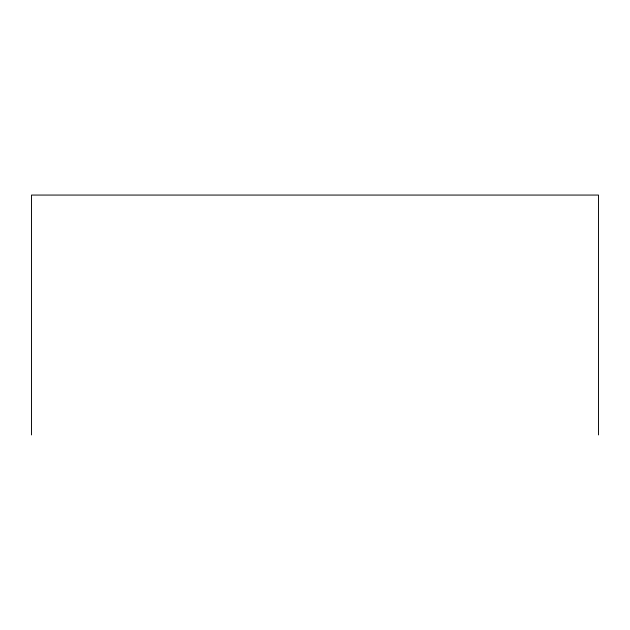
<?xml version="1.0" encoding="UTF-8"?>
<svg xmlns="http://www.w3.org/2000/svg" width="630" height="630" viewBox="0 0 630 630"><rect width="100%" height="100%" fill="white"/><g stroke="black" fill="none" stroke-linecap="round" stroke-linejoin="round"><path stroke-width="0.94" d="M598.5 434.936L598.5 195.064L31.5 195.064L31.5 434.936"/></g></svg>
